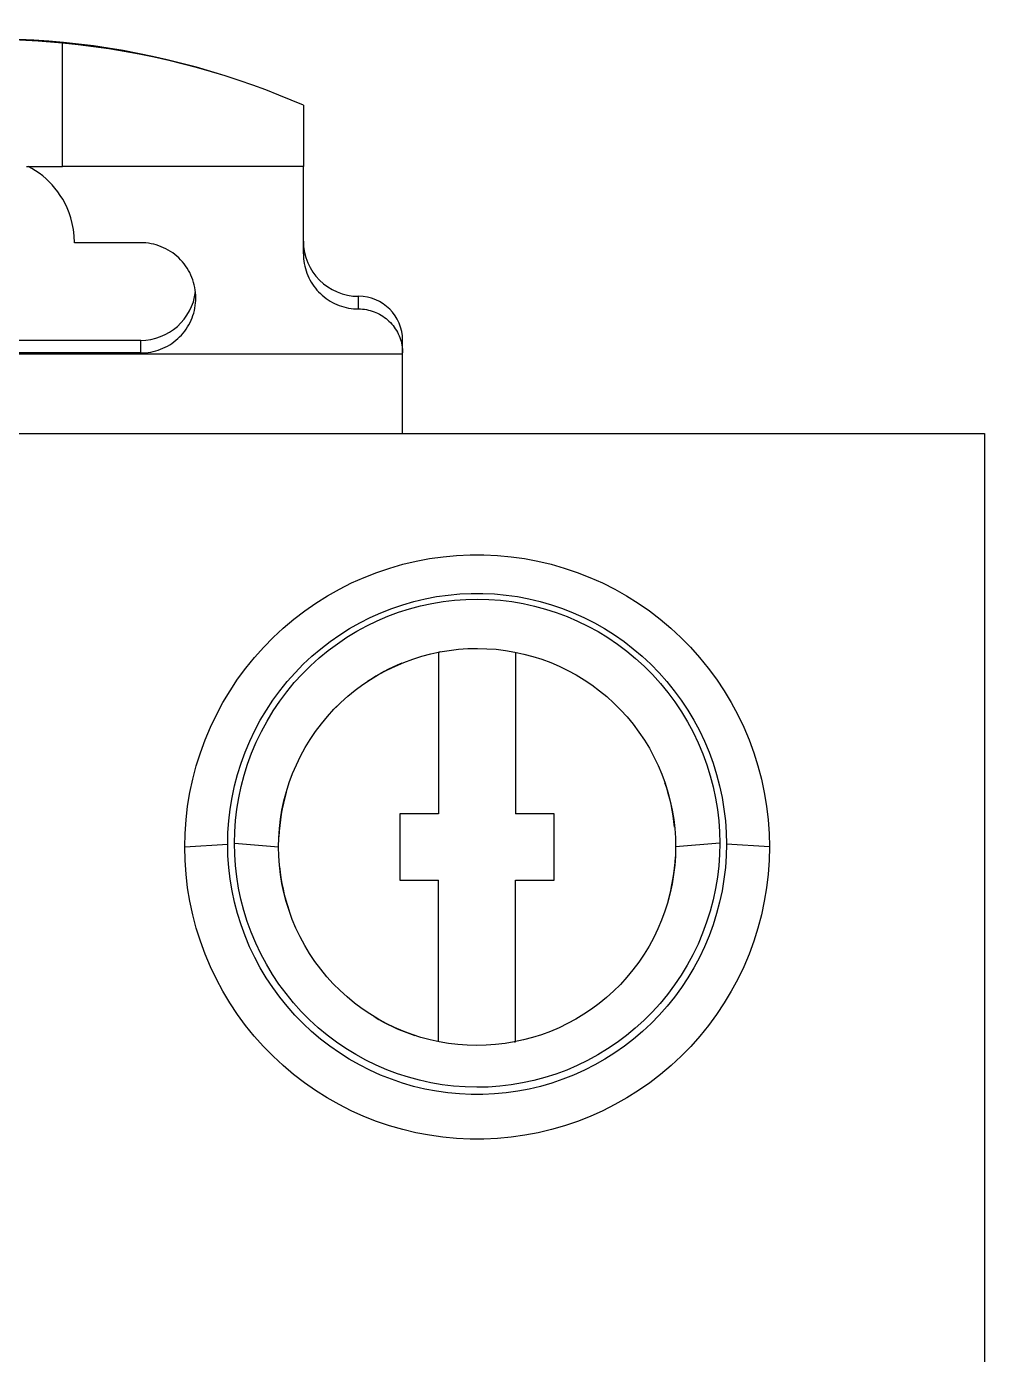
# Model space of a CAD drawing. Header units: millimetres. Extents: x 2268 to 4339, y 1619 to 2163.
# Drawn here: x 4011.83 to 4028.47, y 1850.51 to 1873.58 of the extents above; entities that cross this region are included whole.
import ezdxf

# ---------------------------------------------------------------- set-up
doc = ezdxf.new("R2010")
doc.units = ezdxf.units.MM

msp = doc.modelspace()

# ---------------------------------------------------------------- linework, layer by layer
for p, q in [((4012.032, 1873.324), (4011.606, 1873.344)), ((4012.458, 1873.29), (4012.032, 1873.324)), ((4012.458, 1873.286), (4012.458, 1873.291)), ((4012.727, 1873.258), (4012.458, 1873.286)), ((4012.458, 1871.147), (4012.458, 1873.286)), ((4012.995, 1873.225), (4012.727, 1873.258)), ((4013.262, 1873.187), (4012.995, 1873.225)), ((4013.525, 1873.144), (4013.262, 1873.187)), ((4013.787, 1873.096), (4013.525, 1873.144)), ((4014.046, 1873.043), (4013.787, 1873.096)), ((4014.301, 1872.986), (4014.046, 1873.043)), ((4014.552, 1872.925), (4014.301, 1872.986)), ((4014.799, 1872.86), (4014.552, 1872.925)), ((4015.041, 1872.791), (4014.799, 1872.86)), ((4015.278, 1872.719), (4015.041, 1872.791)), ((4015.521, 1872.64), (4015.278, 1872.719)), ((4015.758, 1872.558), (4015.521, 1872.64)), ((4015.988, 1872.474), (4015.758, 1872.558)), ((4016.212, 1872.387), (4015.988, 1872.474)), ((4016.429, 1872.298), (4016.212, 1872.387)), ((4016.638, 1872.208), (4016.429, 1872.298)), ((4016.638, 1872.208), (4016.638, 1871.147)), ((4011.831, 1871.147), (4012.458, 1871.147)), ((4011.925, 1871.11), (4011.858, 1871.147)), ((4011.989, 1871.071), (4011.925, 1871.11)), ((4012.052, 1871.027), (4011.989, 1871.071)), ((4012.112, 1870.981), (4012.052, 1871.027)), ((4012.708, 1871.147), (4012.458, 1871.147)), ((4012.955, 1871.147), (4012.708, 1871.147)), ((4013.198, 1871.147), (4012.955, 1871.147)), ((4013.437, 1871.147), (4013.198, 1871.147)), ((4013.673, 1871.147), (4013.437, 1871.147)), ((4013.906, 1871.147), (4013.673, 1871.147)), ((4014.135, 1871.147), (4013.906, 1871.147)), ((4014.361, 1871.147), (4014.135, 1871.147)), ((4014.584, 1871.147), (4014.361, 1871.147)), ((4014.804, 1871.147), (4014.584, 1871.147)), ((4015.021, 1871.147), (4014.804, 1871.147)), ((4015.235, 1871.147), (4015.021, 1871.147)), ((4015.446, 1871.147), (4015.235, 1871.147)), ((4015.653, 1871.147), (4015.446, 1871.147)), ((4015.857, 1871.147), (4015.653, 1871.147)), ((4016.058, 1871.147), (4015.857, 1871.147)), ((4016.255, 1871.147), (4016.058, 1871.147)), ((4016.449, 1871.147), (4016.255, 1871.147)), ((4016.638, 1871.147), (4016.449, 1871.147)), ((4016.638, 1869.63), (4016.638, 1871.147)), ((4012.169, 1870.932), (4012.112, 1870.981)), ((4012.224, 1870.88), (4012.169, 1870.932)), ((4012.276, 1870.826), (4012.224, 1870.88)), ((4012.325, 1870.769), (4012.276, 1870.826)), ((4012.372, 1870.708), (4012.325, 1870.769)), ((4012.417, 1870.644), (4012.372, 1870.708)), ((4012.459, 1870.576), (4012.417, 1870.644)), ((4012.499, 1870.504), (4012.459, 1870.576)), ((4012.536, 1870.426), (4012.499, 1870.504)), ((4012.57, 1870.343), (4012.536, 1870.426)), ((4012.6, 1870.254), (4012.57, 1870.343)), ((4012.626, 1870.157), (4012.6, 1870.254)), ((4012.646, 1870.053), (4012.626, 1870.157)), ((4012.659, 1869.941), (4012.646, 1870.053)), ((4012.664, 1869.822), (4012.659, 1869.941)), ((4013.813, 1869.822), (4012.664, 1869.822)), ((4013.859, 1869.821), (4013.813, 1869.822)), ((4013.904, 1869.817), (4013.859, 1869.821)), ((4013.949, 1869.812), (4013.904, 1869.817)), ((4013.994, 1869.804), (4013.949, 1869.812)), ((4014.039, 1869.795), (4013.994, 1869.804)), ((4014.083, 1869.783), (4014.039, 1869.795)), ((4014.126, 1869.769), (4014.083, 1869.783)), ((4014.169, 1869.753), (4014.126, 1869.769)), ((4014.211, 1869.735), (4014.169, 1869.753)), ((4014.252, 1869.715), (4014.211, 1869.735)), ((4014.292, 1869.693), (4014.252, 1869.715)), ((4014.331, 1869.669), (4014.292, 1869.693)), ((4014.369, 1869.644), (4014.331, 1869.669)), ((4014.405, 1869.616), (4014.369, 1869.644)), ((4016.638, 1869.63), (4016.639, 1869.587)), ((4014.44, 1869.587), (4014.405, 1869.616)), ((4014.474, 1869.557), (4014.44, 1869.587)), ((4014.506, 1869.524), (4014.474, 1869.557)), ((4014.537, 1869.491), (4014.506, 1869.524)), ((4014.566, 1869.455), (4014.537, 1869.491)), ((4014.593, 1869.419), (4014.566, 1869.455)), ((4014.619, 1869.381), (4014.593, 1869.419)), ((4016.639, 1869.587), (4016.642, 1869.544)), ((4016.642, 1869.544), (4016.647, 1869.501)), ((4016.647, 1869.501), (4016.654, 1869.459)), ((4016.654, 1869.459), (4016.662, 1869.417)), ((4016.662, 1869.417), (4016.673, 1869.375)), ((4014.643, 1869.342), (4014.619, 1869.381)), ((4014.664, 1869.302), (4014.643, 1869.342)), ((4014.684, 1869.261), (4014.664, 1869.302)), ((4014.702, 1869.219), (4014.684, 1869.261)), ((4014.718, 1869.177), (4014.702, 1869.219)), ((4014.732, 1869.133), (4014.718, 1869.177)), ((4016.673, 1869.375), (4016.685, 1869.334)), ((4016.685, 1869.334), (4016.699, 1869.293)), ((4016.699, 1869.293), (4016.715, 1869.253)), ((4016.715, 1869.253), (4016.733, 1869.214)), ((4016.733, 1869.214), (4016.753, 1869.176)), ((4016.753, 1869.176), (4016.774, 1869.138)), ((4014.744, 1869.089), (4014.732, 1869.133)), ((4014.753, 1869.044), (4014.744, 1869.089)), ((4014.761, 1868.999), (4014.753, 1869.044)), ((4014.766, 1868.954), (4014.761, 1868.999)), ((4014.77, 1868.908), (4014.766, 1868.954)), ((4016.774, 1869.138), (4016.797, 1869.102)), ((4016.797, 1869.102), (4016.821, 1869.067)), ((4016.821, 1869.067), (4016.847, 1869.032)), ((4016.847, 1869.032), (4016.875, 1868.999)), ((4016.875, 1868.999), (4016.904, 1868.968)), ((4016.904, 1868.968), (4016.934, 1868.937)), ((4016.934, 1868.937), (4016.966, 1868.908)), ((4014.754, 1868.687), (4014.762, 1868.731)), ((4014.762, 1868.731), (4014.767, 1868.775)), ((4014.767, 1868.775), (4014.77, 1868.819)), ((4014.771, 1868.863), (4014.77, 1868.908)), ((4014.77, 1868.819), (4014.771, 1868.863)), ((4016.966, 1868.908), (4016.999, 1868.881)), ((4016.999, 1868.881), (4017.033, 1868.855)), ((4017.033, 1868.855), (4017.068, 1868.83)), ((4017.068, 1868.83), (4017.105, 1868.807)), ((4017.105, 1868.807), (4017.142, 1868.786)), ((4017.142, 1868.786), (4017.18, 1868.766)), ((4017.18, 1868.766), (4017.219, 1868.749)), ((4017.219, 1868.749), (4017.259, 1868.733)), ((4017.259, 1868.733), (4017.3, 1868.718)), ((4017.3, 1868.718), (4017.341, 1868.706)), ((4017.341, 1868.706), (4017.383, 1868.696)), ((4017.383, 1868.696), (4017.425, 1868.687)), ((4017.596, 1868.672), (4017.596, 1868.891)), ((4014.67, 1868.437), (4014.689, 1868.476)), ((4014.689, 1868.476), (4014.706, 1868.517)), ((4014.706, 1868.517), (4014.721, 1868.559)), ((4014.721, 1868.559), (4014.734, 1868.601)), ((4014.734, 1868.601), (4014.745, 1868.644)), ((4014.745, 1868.644), (4014.754, 1868.687)), ((4017.425, 1868.687), (4017.467, 1868.68)), ((4017.467, 1868.68), (4017.51, 1868.675)), ((4017.51, 1868.675), (4017.553, 1868.673)), ((4017.553, 1868.673), (4017.596, 1868.672)), ((4017.596, 1868.672), (4017.63, 1868.671)), ((4017.63, 1868.671), (4017.665, 1868.669)), ((4017.665, 1868.669), (4017.699, 1868.665)), ((4017.699, 1868.665), (4017.733, 1868.659)), ((4017.733, 1868.659), (4017.767, 1868.652)), ((4017.767, 1868.652), (4017.8, 1868.644)), ((4017.8, 1868.644), (4017.833, 1868.634)), ((4017.833, 1868.634), (4017.865, 1868.623)), ((4017.865, 1868.623), (4017.897, 1868.61)), ((4017.897, 1868.61), (4017.928, 1868.596)), ((4017.928, 1868.596), (4017.959, 1868.58)), ((4017.959, 1868.58), (4017.989, 1868.563)), ((4017.989, 1868.563), (4018.018, 1868.545)), ((4018.018, 1868.545), (4018.046, 1868.525)), ((4018.046, 1868.525), (4018.074, 1868.505)), ((4018.074, 1868.505), (4018.1, 1868.483)), ((4018.1, 1868.483), (4018.125, 1868.459)), ((4014.521, 1868.218), (4014.55, 1868.252)), ((4014.55, 1868.252), (4014.577, 1868.286)), ((4014.577, 1868.286), (4014.603, 1868.322)), ((4014.603, 1868.322), (4014.627, 1868.359)), ((4014.627, 1868.359), (4014.65, 1868.398)), ((4014.65, 1868.398), (4014.67, 1868.437)), ((4018.125, 1868.459), (4018.15, 1868.435)), ((4018.15, 1868.435), (4018.173, 1868.41)), ((4018.173, 1868.41), (4018.195, 1868.383)), ((4018.195, 1868.383), (4018.216, 1868.356)), ((4018.216, 1868.356), (4018.235, 1868.328)), ((4018.235, 1868.328), (4018.254, 1868.299)), ((4018.254, 1868.299), (4018.271, 1868.269)), ((4018.271, 1868.269), (4018.286, 1868.238)), ((4018.286, 1868.238), (4018.301, 1868.207)), ((4008.546, 1868.127), (4013.813, 1868.127)), ((4013.813, 1867.907), (4013.813, 1868.127)), ((4014.2, 1867.988), (4014.24, 1868.007)), ((4014.24, 1868.007), (4014.279, 1868.027)), ((4014.279, 1868.027), (4014.317, 1868.05)), ((4014.317, 1868.05), (4014.354, 1868.074)), ((4014.354, 1868.074), (4014.39, 1868.1)), ((4014.39, 1868.1), (4014.425, 1868.127)), ((4014.425, 1868.127), (4014.458, 1868.156)), ((4014.458, 1868.156), (4014.49, 1868.186)), ((4014.49, 1868.186), (4014.521, 1868.218)), ((4018.301, 1868.207), (4018.313, 1868.175)), ((4018.313, 1868.175), (4018.325, 1868.143)), ((4018.325, 1868.143), (4018.335, 1868.11)), ((4018.335, 1868.11), (4018.343, 1868.077)), ((4018.343, 1868.077), (4018.35, 1868.043)), ((4018.35, 1868.043), (4018.355, 1868.009)), ((4018.355, 1868.009), (4018.359, 1867.975)), ((4018.362, 1867.907), (4018.362, 1868.127)), ((4003.997, 1867.891), (4018.362, 1867.891)), ((4013.813, 1867.907), (4008.546, 1867.907)), ((4013.813, 1867.907), (4013.857, 1867.908)), ((4013.857, 1867.908), (4013.901, 1867.911)), ((4013.901, 1867.911), (4013.945, 1867.916)), ((4013.945, 1867.916), (4013.989, 1867.923)), ((4013.989, 1867.923), (4014.032, 1867.932)), ((4014.032, 1867.932), (4014.075, 1867.943)), ((4014.075, 1867.943), (4014.117, 1867.956)), ((4014.117, 1867.956), (4014.159, 1867.971)), ((4014.159, 1867.971), (4014.2, 1867.988)), ((4018.359, 1867.975), (4018.361, 1867.941)), ((4018.361, 1867.941), (4018.362, 1867.907)), ((4018.362, 1867.891), (4018.362, 1867.907)), ((4018.362, 1866.511), (4018.362, 1867.891)), ((3959.798, 1866.511), (4028.466, 1866.511)), ((4028.466, 1866.511), (4028.466, 1848.41)), ((4018.598, 1864.292), (4018.83, 1864.336)), ((4018.83, 1864.336), (4019.065, 1864.369)), ((4019.065, 1864.369), (4019.3, 1864.391)), ((4019.3, 1864.391), (4019.537, 1864.402)), ((4019.537, 1864.402), (4019.773, 1864.402)), ((4019.773, 1864.402), (4020.01, 1864.391)), ((4020.01, 1864.391), (4020.245, 1864.369)), ((4020.245, 1864.369), (4020.48, 1864.336)), ((4020.48, 1864.336), (4020.712, 1864.292)), ((4017.694, 1864.01), (4017.915, 1864.096)), ((4017.915, 1864.096), (4018.139, 1864.172)), ((4018.139, 1864.172), (4018.367, 1864.238)), ((4018.367, 1864.238), (4018.598, 1864.292)), ((4020.712, 1864.292), (4020.943, 1864.238)), ((4020.943, 1864.238), (4021.17, 1864.172)), ((4021.17, 1864.172), (4021.395, 1864.096)), ((4021.395, 1864.096), (4021.616, 1864.01)), ((4017.265, 1863.806), (4017.477, 1863.913)), ((4017.477, 1863.913), (4017.694, 1864.01)), ((4021.616, 1864.01), (4021.833, 1863.913)), ((4021.833, 1863.913), (4022.045, 1863.806)), ((4016.857, 1863.563), (4017.058, 1863.689)), ((4017.058, 1863.689), (4017.265, 1863.806)), ((4018.558, 1863.59), (4018.754, 1863.637)), ((4018.754, 1863.637), (4018.952, 1863.675)), ((4018.952, 1863.675), (4019.152, 1863.703)), ((4019.152, 1863.703), (4019.353, 1863.722)), ((4019.263, 1863.613), (4019.462, 1863.627)), ((4019.353, 1863.722), (4019.554, 1863.732)), ((4019.462, 1863.627), (4019.662, 1863.631)), ((4019.554, 1863.732), (4019.756, 1863.732)), ((4019.662, 1863.631), (4019.862, 1863.626)), ((4019.756, 1863.732), (4019.957, 1863.722)), ((4019.862, 1863.626), (4020.061, 1863.612)), ((4019.957, 1863.722), (4020.158, 1863.703)), ((4020.158, 1863.703), (4020.358, 1863.675)), ((4020.358, 1863.675), (4020.556, 1863.637)), ((4020.556, 1863.637), (4020.752, 1863.591)), ((4022.045, 1863.806), (4022.252, 1863.689)), ((4022.252, 1863.689), (4022.453, 1863.563)), ((4016.472, 1863.282), (4016.661, 1863.427)), ((4016.661, 1863.427), (4016.857, 1863.563)), ((4017.799, 1863.312), (4017.984, 1863.395)), ((4017.984, 1863.395), (4018.172, 1863.469)), ((4018.103, 1863.334), (4018.29, 1863.403)), ((4018.172, 1863.469), (4018.363, 1863.534)), ((4018.29, 1863.403), (4018.48, 1863.463)), ((4018.363, 1863.534), (4018.558, 1863.59)), ((4018.48, 1863.463), (4018.672, 1863.515)), ((4018.672, 1863.515), (4018.867, 1863.557)), ((4018.867, 1863.557), (4019.064, 1863.59)), ((4019.064, 1863.59), (4019.263, 1863.613)), ((4020.061, 1863.612), (4020.259, 1863.588)), ((4020.259, 1863.588), (4020.455, 1863.554)), ((4020.455, 1863.554), (4020.65, 1863.512)), ((4020.65, 1863.512), (4020.842, 1863.46)), ((4020.752, 1863.591), (4020.947, 1863.534)), ((4020.842, 1863.46), (4021.031, 1863.399)), ((4020.947, 1863.534), (4021.138, 1863.469)), ((4021.031, 1863.399), (4021.218, 1863.329)), ((4021.138, 1863.469), (4021.326, 1863.395)), ((4021.326, 1863.395), (4021.511, 1863.312)), ((4022.453, 1863.563), (4022.648, 1863.427)), ((4022.648, 1863.427), (4022.837, 1863.282)), ((4016.29, 1863.128), (4016.472, 1863.282)), ((4017.441, 1863.12), (4017.618, 1863.22)), ((4017.566, 1863.074), (4017.741, 1863.169)), ((4017.618, 1863.22), (4017.799, 1863.312)), ((4017.741, 1863.169), (4017.92, 1863.256)), ((4017.92, 1863.256), (4018.103, 1863.334)), ((4021.218, 1863.329), (4021.401, 1863.251)), ((4021.401, 1863.251), (4021.58, 1863.164)), ((4021.511, 1863.312), (4021.692, 1863.221)), ((4021.58, 1863.164), (4021.755, 1863.068)), ((4021.692, 1863.221), (4021.869, 1863.12)), ((4022.837, 1863.282), (4023.02, 1863.128)), ((4015.949, 1862.796), (4016.116, 1862.966)), ((4016.116, 1862.966), (4016.29, 1863.128)), ((4017.103, 1862.895), (4017.27, 1863.012)), ((4017.229, 1862.858), (4017.395, 1862.97)), ((4017.27, 1863.012), (4017.441, 1863.12)), ((4017.395, 1862.97), (4017.566, 1863.074)), ((4021.755, 1863.068), (4021.926, 1862.963)), ((4021.869, 1863.12), (4022.04, 1863.012)), ((4021.926, 1862.963), (4022.092, 1862.851)), ((4022.04, 1863.012), (4022.207, 1862.896)), ((4023.02, 1863.128), (4023.194, 1862.966)), ((4023.194, 1862.966), (4023.361, 1862.796)), ((4015.79, 1862.618), (4015.949, 1862.796)), ((4016.786, 1862.639), (4016.942, 1862.771)), ((4016.912, 1862.61), (4017.068, 1862.738)), ((4016.942, 1862.771), (4017.103, 1862.895)), ((4017.068, 1862.738), (4017.229, 1862.858)), ((4018.851, 1862.681), (4019.011, 1862.715)), ((4018.985, 1862.71), (4018.985, 1859.903)), ((4019.011, 1862.715), (4019.172, 1862.742)), ((4019.172, 1862.742), (4019.334, 1862.761)), ((4019.334, 1862.761), (4019.497, 1862.772)), ((4019.497, 1862.772), (4019.661, 1862.776)), ((4019.661, 1862.776), (4019.824, 1862.771)), ((4019.824, 1862.771), (4019.987, 1862.76)), ((4019.987, 1862.76), (4020.149, 1862.74)), ((4020.149, 1862.74), (4020.31, 1862.713)), ((4020.31, 1862.713), (4020.469, 1862.678)), ((4020.325, 1862.71), (4020.325, 1859.903)), ((4022.092, 1862.851), (4022.253, 1862.73)), ((4022.207, 1862.896), (4022.368, 1862.771)), ((4022.253, 1862.73), (4022.409, 1862.601)), ((4022.368, 1862.771), (4022.524, 1862.639)), ((4023.361, 1862.796), (4023.52, 1862.618)), ((4015.639, 1862.432), (4015.79, 1862.618)), ((4016.494, 1862.354), (4016.637, 1862.5)), ((4016.618, 1862.331), (4016.762, 1862.475)), ((4016.637, 1862.5), (4016.786, 1862.639)), ((4016.762, 1862.475), (4016.912, 1862.61)), ((4018.089, 1862.399), (4018.236, 1862.47)), ((4018.236, 1862.47), (4018.385, 1862.533)), ((4018.385, 1862.533), (4018.538, 1862.59)), ((4018.538, 1862.59), (4018.694, 1862.639)), ((4018.694, 1862.639), (4018.851, 1862.681)), ((4020.469, 1862.678), (4020.626, 1862.636)), ((4020.626, 1862.636), (4020.781, 1862.587)), ((4020.781, 1862.587), (4020.934, 1862.53)), ((4020.934, 1862.53), (4021.083, 1862.466)), ((4022.409, 1862.601), (4022.558, 1862.465)), ((4022.524, 1862.639), (4022.673, 1862.5)), ((4022.673, 1862.5), (4022.816, 1862.354)), ((4023.52, 1862.618), (4023.671, 1862.432)), ((4015.365, 1862.04), (4015.497, 1862.239)), ((4015.497, 1862.239), (4015.639, 1862.432)), ((4016.358, 1862.201), (4016.494, 1862.354)), ((4016.481, 1862.181), (4016.618, 1862.331)), ((4017.67, 1862.147), (4017.806, 1862.238)), ((4017.806, 1862.238), (4017.945, 1862.322)), ((4017.945, 1862.322), (4018.089, 1862.399)), ((4021.083, 1862.466), (4021.23, 1862.395)), ((4021.23, 1862.395), (4021.373, 1862.317)), ((4021.373, 1862.317), (4021.513, 1862.232)), ((4022.558, 1862.465), (4022.702, 1862.321)), ((4022.702, 1862.321), (4022.839, 1862.169)), ((4022.816, 1862.354), (4022.952, 1862.201)), ((4023.671, 1862.432), (4023.813, 1862.24)), ((4023.813, 1862.24), (4023.945, 1862.041)), ((4015.242, 1861.835), (4015.365, 1862.04)), ((4016.109, 1861.876), (4016.23, 1862.042)), ((4016.228, 1861.86), (4016.351, 1862.024)), ((4016.23, 1862.042), (4016.358, 1862.201)), ((4016.351, 1862.024), (4016.481, 1862.181)), ((4017.411, 1861.945), (4017.538, 1862.049)), ((4017.538, 1862.049), (4017.67, 1862.147)), ((4021.513, 1862.232), (4021.649, 1862.141)), ((4021.649, 1862.141), (4021.781, 1862.042)), ((4021.781, 1862.042), (4021.908, 1861.938)), ((4022.839, 1862.169), (4022.969, 1862.011)), ((4022.952, 1862.201), (4023.08, 1862.042)), ((4022.969, 1862.011), (4023.091, 1861.846)), ((4023.08, 1862.042), (4023.201, 1861.877)), ((4023.945, 1862.041), (4024.068, 1861.836)), ((4015.129, 1861.625), (4015.242, 1861.835)), ((4015.996, 1861.706), (4016.109, 1861.876)), ((4016.113, 1861.69), (4016.228, 1861.86)), ((4017.17, 1861.718), (4017.288, 1861.835)), ((4017.288, 1861.835), (4017.411, 1861.945)), ((4021.908, 1861.938), (4022.031, 1861.827)), ((4022.031, 1861.827), (4022.148, 1861.709)), ((4023.091, 1861.846), (4023.205, 1861.676)), ((4023.201, 1861.877), (4023.314, 1861.706)), ((4024.068, 1861.836), (4024.181, 1861.625)), ((4015.025, 1861.409), (4015.129, 1861.625)), ((4015.891, 1861.529), (4015.996, 1861.706)), ((4016.007, 1861.514), (4016.113, 1861.69)), ((4016.952, 1861.468), (4017.058, 1861.596)), ((4017.058, 1861.596), (4017.17, 1861.718)), ((4022.148, 1861.709), (4022.26, 1861.586)), ((4022.26, 1861.586), (4022.366, 1861.458)), ((4023.205, 1861.676), (4023.311, 1861.5)), ((4023.314, 1861.706), (4023.419, 1861.53)), ((4024.181, 1861.625), (4024.285, 1861.409)), ((4014.933, 1861.188), (4015.025, 1861.409)), ((4015.706, 1861.163), (4015.794, 1861.349)), ((4015.794, 1861.349), (4015.891, 1861.529)), ((4015.82, 1861.148), (4015.909, 1861.333)), ((4015.909, 1861.333), (4016.007, 1861.514)), ((4016.757, 1861.196), (4016.851, 1861.334)), ((4016.851, 1861.334), (4016.952, 1861.468)), ((4022.366, 1861.458), (4022.466, 1861.324)), ((4022.466, 1861.324), (4022.56, 1861.185)), ((4023.311, 1861.5), (4023.409, 1861.319)), ((4023.409, 1861.319), (4023.497, 1861.134)), ((4023.419, 1861.53), (4023.516, 1861.349)), ((4023.516, 1861.349), (4023.604, 1861.164)), ((4024.285, 1861.409), (4024.378, 1861.189)), ((4014.85, 1860.964), (4014.933, 1861.188)), ((4015.626, 1860.974), (4015.706, 1861.163)), ((4015.74, 1860.959), (4015.82, 1861.148)), ((4016.67, 1861.053), (4016.757, 1861.196)), ((4022.56, 1861.185), (4022.647, 1861.042)), ((4023.497, 1861.134), (4023.576, 1860.946)), ((4023.604, 1861.164), (4023.684, 1860.975)), ((4024.378, 1861.189), (4024.46, 1860.964)), ((4014.778, 1860.736), (4014.85, 1860.964)), ((4015.556, 1860.782), (4015.626, 1860.974)), ((4015.669, 1860.767), (4015.74, 1860.959)), ((4016.517, 1860.756), (4016.59, 1860.906)), ((4016.59, 1860.906), (4016.67, 1861.053)), ((4022.647, 1861.042), (4022.726, 1860.894)), ((4022.726, 1860.894), (4022.798, 1860.744)), ((4023.576, 1860.946), (4023.645, 1860.755)), ((4023.684, 1860.975), (4023.754, 1860.782)), ((4024.46, 1860.964), (4024.532, 1860.736)), ((4014.718, 1860.504), (4014.778, 1860.736)), ((4015.495, 1860.586), (4015.556, 1860.782)), ((4015.608, 1860.573), (4015.669, 1860.767)), ((4016.452, 1860.602), (4016.517, 1860.756)), ((4022.798, 1860.744), (4022.863, 1860.591)), ((4023.645, 1860.755), (4023.705, 1860.563)), ((4023.754, 1860.782), (4023.815, 1860.586)), ((4024.532, 1860.736), (4024.593, 1860.504)), ((4014.668, 1860.271), (4014.718, 1860.504)), ((4015.443, 1860.387), (4015.495, 1860.586)), ((4015.557, 1860.378), (4015.608, 1860.573)), ((4016.344, 1860.288), (4016.394, 1860.446)), ((4016.394, 1860.446), (4016.452, 1860.602)), ((4022.863, 1860.591), (4022.92, 1860.436)), ((4022.92, 1860.436), (4022.969, 1860.28)), ((4023.705, 1860.563), (4023.756, 1860.369)), ((4023.815, 1860.586), (4023.867, 1860.387)), ((4024.593, 1860.504), (4024.643, 1860.271)), ((4014.629, 1860.035), (4014.668, 1860.271)), ((4015.367, 1859.985), (4015.4, 1860.186)), ((4015.4, 1860.186), (4015.443, 1860.387)), ((4015.482, 1859.984), (4015.515, 1860.181)), ((4015.515, 1860.181), (4015.557, 1860.378)), ((4016.302, 1860.129), (4016.344, 1860.288)), ((4022.969, 1860.28), (4023.01, 1860.122)), ((4023.756, 1860.369), (4023.797, 1860.175)), ((4023.797, 1860.175), (4023.828, 1859.98)), ((4023.867, 1860.387), (4023.91, 1860.187)), ((4023.91, 1860.187), (4023.943, 1859.985)), ((4024.643, 1860.271), (4024.681, 1860.035)), ((4014.601, 1859.799), (4014.629, 1860.035)), ((4015.343, 1859.782), (4015.367, 1859.985)), ((4015.459, 1859.786), (4015.482, 1859.984)), ((4016.241, 1859.809), (4016.267, 1859.969)), ((4016.267, 1859.969), (4016.302, 1860.129)), ((4023.01, 1860.122), (4023.044, 1859.964)), ((4023.044, 1859.964), (4023.07, 1859.805)), ((4023.828, 1859.98), (4023.851, 1859.784)), ((4023.943, 1859.985), (4023.967, 1859.782)), ((4024.681, 1860.035), (4024.709, 1859.799)), ((4014.584, 1859.563), (4014.601, 1859.799)), ((4015.329, 1859.579), (4015.343, 1859.782)), ((4015.446, 1859.589), (4015.459, 1859.786)), ((4016.222, 1859.648), (4016.241, 1859.809)), ((4018.314, 1859.903), (4018.314, 1858.753)), ((4018.985, 1859.903), (4018.314, 1859.903)), ((4020.996, 1859.903), (4020.325, 1859.903)), ((4020.996, 1858.753), (4020.996, 1859.903)), ((4023.07, 1859.805), (4023.088, 1859.646)), ((4023.851, 1859.784), (4023.864, 1859.588)), ((4023.967, 1859.782), (4023.981, 1859.579)), ((4024.709, 1859.799), (4024.726, 1859.563)), ((4014.579, 1859.328), (4014.584, 1859.563)), ((4015.325, 1859.378), (4015.329, 1859.579)), ((4015.441, 1859.393), (4015.446, 1859.589)), ((4016.207, 1859.328), (4016.211, 1859.488)), ((4016.211, 1859.488), (4016.222, 1859.648)), ((4023.088, 1859.646), (4023.099, 1859.487)), ((4023.099, 1859.487), (4023.103, 1859.328)), ((4023.864, 1859.588), (4023.869, 1859.393)), ((4023.981, 1859.579), (4023.986, 1859.378)), ((4024.726, 1859.563), (4024.731, 1859.328)), ((4014.579, 1859.328), (4015.325, 1859.378)), ((4014.585, 1859.092), (4014.579, 1859.328)), ((4015.329, 1859.175), (4015.325, 1859.378)), ((4015.446, 1859.198), (4015.441, 1859.393)), ((4015.441, 1859.393), (4016.207, 1859.328)), ((4016.211, 1859.169), (4016.207, 1859.328)), ((4023.103, 1859.328), (4023.099, 1859.169)), ((4023.869, 1859.393), (4023.103, 1859.328)), ((4023.869, 1859.393), (4023.864, 1859.197)), ((4023.986, 1859.378), (4023.981, 1859.175)), ((4024.731, 1859.328), (4023.986, 1859.378)), ((4024.731, 1859.328), (4024.726, 1859.092)), ((4014.601, 1858.855), (4014.585, 1859.092)), ((4015.343, 1858.972), (4015.329, 1859.175)), ((4015.459, 1859.003), (4015.446, 1859.198)), ((4016.222, 1859.011), (4016.211, 1859.169)), ((4016.24, 1858.852), (4016.222, 1859.011)), ((4023.088, 1859.009), (4023.069, 1858.849)), ((4023.099, 1859.169), (4023.088, 1859.009)), ((4023.864, 1859.197), (4023.851, 1859)), ((4023.981, 1859.175), (4023.967, 1858.972)), ((4024.726, 1859.092), (4024.709, 1858.855)), ((4014.629, 1858.619), (4014.601, 1858.855)), ((4015.367, 1858.77), (4015.343, 1858.972)), ((4015.481, 1858.808), (4015.459, 1859.003)), ((4015.513, 1858.613), (4015.481, 1858.808)), ((4016.266, 1858.694), (4016.24, 1858.852)), ((4023.069, 1858.849), (4023.043, 1858.689)), ((4023.828, 1858.803), (4023.796, 1858.607)), ((4023.851, 1859), (4023.828, 1858.803)), ((4023.967, 1858.972), (4023.943, 1858.769)), ((4024.709, 1858.855), (4024.681, 1858.619)), ((4014.668, 1858.384), (4014.629, 1858.619)), ((4015.4, 1858.568), (4015.367, 1858.77)), ((4015.443, 1858.368), (4015.4, 1858.568)), ((4015.554, 1858.42), (4015.513, 1858.613)), ((4016.299, 1858.536), (4016.266, 1858.694)), ((4018.314, 1858.753), (4018.985, 1858.753)), ((4018.985, 1855.946), (4018.985, 1858.753)), ((4020.325, 1855.946), (4020.325, 1858.753)), ((4020.325, 1858.753), (4020.996, 1858.753)), ((4023.043, 1858.689), (4023.009, 1858.529)), ((4023.796, 1858.607), (4023.754, 1858.411)), ((4023.91, 1858.568), (4023.867, 1858.368)), ((4023.943, 1858.769), (4023.91, 1858.568)), ((4024.681, 1858.619), (4024.642, 1858.384)), ((4014.718, 1858.151), (4014.668, 1858.384)), ((4015.495, 1858.17), (4015.443, 1858.368)), ((4015.604, 1858.227), (4015.554, 1858.42)), ((4016.34, 1858.38), (4016.299, 1858.536)), ((4016.389, 1858.224), (4016.34, 1858.38)), ((4022.967, 1858.37), (4022.917, 1858.213)), ((4023.009, 1858.529), (4022.967, 1858.37)), ((4023.754, 1858.411), (4023.703, 1858.215)), ((4023.867, 1858.368), (4023.815, 1858.17)), ((4024.642, 1858.384), (4024.592, 1858.15)), ((4014.778, 1857.92), (4014.718, 1858.151)), ((4015.556, 1857.975), (4015.495, 1858.17)), ((4015.663, 1858.035), (4015.604, 1858.227)), ((4016.446, 1858.069), (4016.389, 1858.224)), ((4022.917, 1858.213), (4022.86, 1858.057)), ((4023.703, 1858.215), (4023.642, 1858.022)), ((4023.815, 1858.17), (4023.754, 1857.974)), ((4024.592, 1858.15), (4024.532, 1857.919)), ((4014.85, 1857.692), (4014.778, 1857.92)), ((4015.626, 1857.783), (4015.556, 1857.975)), ((4015.732, 1857.845), (4015.663, 1858.035)), ((4016.51, 1857.916), (4016.446, 1858.069)), ((4016.582, 1857.766), (4016.51, 1857.916)), ((4022.795, 1857.904), (4022.722, 1857.753)), ((4022.86, 1858.057), (4022.795, 1857.904)), ((4023.642, 1858.022), (4023.572, 1857.83)), ((4023.754, 1857.974), (4023.684, 1857.782)), ((4024.532, 1857.919), (4024.46, 1857.692)), ((4014.932, 1857.468), (4014.85, 1857.692)), ((4015.705, 1857.594), (4015.626, 1857.783)), ((4015.811, 1857.657), (4015.732, 1857.845)), ((4015.899, 1857.472), (4015.811, 1857.657)), ((4016.661, 1857.619), (4016.582, 1857.766)), ((4022.722, 1857.753), (4022.642, 1857.607)), ((4023.493, 1857.642), (4023.404, 1857.457)), ((4023.572, 1857.83), (4023.493, 1857.642)), ((4023.684, 1857.782), (4023.605, 1857.594)), ((4024.46, 1857.692), (4024.378, 1857.467)), ((4015.025, 1857.248), (4014.932, 1857.468)), ((4015.793, 1857.41), (4015.705, 1857.594)), ((4015.889, 1857.23), (4015.793, 1857.41)), ((4015.996, 1857.291), (4015.899, 1857.472)), ((4016.747, 1857.475), (4016.661, 1857.619)), ((4016.84, 1857.337), (4016.747, 1857.475)), ((4022.555, 1857.464), (4022.462, 1857.325)), ((4022.642, 1857.607), (4022.555, 1857.464)), ((4023.404, 1857.457), (4023.306, 1857.276)), ((4023.517, 1857.409), (4023.421, 1857.229)), ((4023.605, 1857.594), (4023.517, 1857.409)), ((4024.378, 1857.467), (4024.285, 1857.247)), ((4015.128, 1857.033), (4015.025, 1857.248)), ((4015.994, 1857.054), (4015.889, 1857.23)), ((4016.101, 1857.115), (4015.996, 1857.291)), ((4016.94, 1857.203), (4016.84, 1857.337)), ((4017.046, 1857.074), (4016.94, 1857.203)), ((4022.361, 1857.192), (4022.255, 1857.064)), ((4022.462, 1857.325), (4022.361, 1857.192)), ((4023.306, 1857.276), (4023.2, 1857.101)), ((4023.421, 1857.229), (4023.316, 1857.054)), ((4024.285, 1857.247), (4024.182, 1857.032)), ((4015.241, 1856.823), (4015.128, 1857.033)), ((4016.106, 1856.884), (4015.994, 1857.054)), ((4016.215, 1856.944), (4016.101, 1857.115)), ((4016.337, 1856.78), (4016.215, 1856.944)), ((4017.158, 1856.951), (4017.046, 1857.074)), ((4017.275, 1856.833), (4017.158, 1856.951)), ((4022.143, 1856.941), (4022.026, 1856.825)), ((4022.255, 1857.064), (4022.143, 1856.941)), ((4023.2, 1857.101), (4023.085, 1856.931)), ((4023.316, 1857.054), (4023.204, 1856.884)), ((4024.182, 1857.032), (4024.069, 1856.822)), ((4015.363, 1856.618), (4015.241, 1856.823)), ((4016.227, 1856.719), (4016.106, 1856.884)), ((4016.355, 1856.561), (4016.227, 1856.719)), ((4016.466, 1856.621), (4016.337, 1856.78)), ((4017.398, 1856.722), (4017.275, 1856.833)), ((4017.525, 1856.617), (4017.398, 1856.722)), ((4021.904, 1856.714), (4021.776, 1856.61)), ((4022.026, 1856.825), (4021.904, 1856.714)), ((4022.963, 1856.767), (4022.833, 1856.609)), ((4023.083, 1856.719), (4022.955, 1856.56)), ((4023.085, 1856.931), (4022.963, 1856.767)), ((4023.204, 1856.884), (4023.083, 1856.719)), ((4024.069, 1856.822), (4023.947, 1856.618)), ((4015.495, 1856.42), (4015.363, 1856.618)), ((4016.49, 1856.408), (4016.355, 1856.561)), ((4016.603, 1856.47), (4016.466, 1856.621)), ((4017.657, 1856.519), (4017.525, 1856.617)), ((4017.792, 1856.427), (4017.657, 1856.519)), ((4021.645, 1856.512), (4021.509, 1856.421)), ((4021.776, 1856.61), (4021.645, 1856.512)), ((4022.833, 1856.609), (4022.696, 1856.458)), ((4022.955, 1856.56), (4022.82, 1856.408)), ((4023.947, 1856.618), (4023.815, 1856.419)), ((4015.636, 1856.227), (4015.495, 1856.42)), ((4016.632, 1856.262), (4016.49, 1856.408)), ((4016.746, 1856.326), (4016.603, 1856.47)), ((4016.781, 1856.123), (4016.632, 1856.262)), ((4016.896, 1856.189), (4016.746, 1856.326)), ((4017.932, 1856.342), (4017.792, 1856.427)), ((4018.076, 1856.263), (4017.932, 1856.342)), ((4018.222, 1856.192), (4018.076, 1856.263)), ((4021.226, 1856.259), (4021.079, 1856.188)), ((4021.369, 1856.336), (4021.226, 1856.259)), ((4021.509, 1856.421), (4021.369, 1856.336)), ((4022.553, 1856.315), (4022.403, 1856.179)), ((4022.678, 1856.262), (4022.529, 1856.123)), ((4022.696, 1856.458), (4022.553, 1856.315)), ((4022.82, 1856.408), (4022.678, 1856.262)), ((4023.815, 1856.419), (4023.674, 1856.227)), ((4015.786, 1856.042), (4015.636, 1856.227)), ((4015.945, 1855.864), (4015.786, 1856.042)), ((4016.936, 1855.992), (4016.781, 1856.123)), ((4017.051, 1856.06), (4016.896, 1856.189)), ((4017.212, 1855.939), (4017.051, 1856.06)), ((4018.372, 1856.128), (4018.222, 1856.192)), ((4018.525, 1856.071), (4018.372, 1856.128)), ((4018.68, 1856.021), (4018.525, 1856.071)), ((4018.838, 1855.978), (4018.68, 1856.021)), ((4020.62, 1856.018), (4020.462, 1855.976)), ((4020.776, 1856.067), (4020.62, 1856.018)), ((4020.929, 1856.124), (4020.776, 1856.067)), ((4021.079, 1856.188), (4020.929, 1856.124)), ((4022.248, 1856.051), (4022.087, 1855.931)), ((4022.403, 1856.179), (4022.248, 1856.051)), ((4022.529, 1856.123), (4022.374, 1855.991)), ((4023.524, 1856.042), (4023.365, 1855.864)), ((4023.674, 1856.227), (4023.524, 1856.042)), ((4016.111, 1855.694), (4015.945, 1855.864)), ((4017.096, 1855.867), (4016.936, 1855.992)), ((4017.263, 1855.751), (4017.096, 1855.867)), ((4017.378, 1855.826), (4017.212, 1855.939)), ((4017.549, 1855.721), (4017.378, 1855.826)), ((4018.997, 1855.943), (4018.838, 1855.978)), ((4019.159, 1855.916), (4018.997, 1855.943)), ((4019.321, 1855.896), (4019.159, 1855.916)), ((4019.485, 1855.884), (4019.321, 1855.896)), ((4019.649, 1855.88), (4019.485, 1855.884)), ((4019.813, 1855.884), (4019.649, 1855.88)), ((4019.977, 1855.895), (4019.813, 1855.884)), ((4020.14, 1855.914), (4019.977, 1855.895)), ((4020.302, 1855.941), (4020.14, 1855.914)), ((4020.462, 1855.976), (4020.302, 1855.941)), ((4021.921, 1855.819), (4021.75, 1855.715)), ((4022.087, 1855.931), (4021.921, 1855.819)), ((4022.213, 1855.867), (4022.047, 1855.751)), ((4022.374, 1855.991), (4022.213, 1855.867)), ((4023.365, 1855.864), (4023.199, 1855.694)), ((4016.286, 1855.532), (4016.111, 1855.694)), ((4017.435, 1855.642), (4017.263, 1855.751)), ((4017.611, 1855.542), (4017.435, 1855.642)), ((4017.724, 1855.625), (4017.549, 1855.721)), ((4017.904, 1855.537), (4017.724, 1855.625)), ((4021.575, 1855.619), (4021.395, 1855.532)), ((4021.75, 1855.715), (4021.575, 1855.619)), ((4021.875, 1855.642), (4021.699, 1855.542)), ((4022.047, 1855.751), (4021.875, 1855.642)), ((4023.199, 1855.694), (4023.024, 1855.531)), ((4016.467, 1855.378), (4016.286, 1855.532)), ((4016.656, 1855.233), (4016.467, 1855.378)), ((4017.792, 1855.45), (4017.611, 1855.542)), ((4017.977, 1855.367), (4017.792, 1855.45)), ((4018.087, 1855.458), (4017.904, 1855.537)), ((4018.166, 1855.292), (4017.977, 1855.367)), ((4018.274, 1855.388), (4018.087, 1855.458)), ((4018.463, 1855.327), (4018.274, 1855.388)), ((4018.656, 1855.275), (4018.463, 1855.327)), ((4020.834, 1855.323), (4020.641, 1855.271)), ((4021.025, 1855.384), (4020.834, 1855.323)), ((4021.212, 1855.454), (4021.025, 1855.384)), ((4021.332, 1855.367), (4021.144, 1855.292)), ((4021.395, 1855.532), (4021.212, 1855.454)), ((4021.518, 1855.45), (4021.332, 1855.367)), ((4021.699, 1855.542), (4021.518, 1855.45)), ((4022.842, 1855.378), (4022.654, 1855.233)), ((4023.024, 1855.531), (4022.842, 1855.378)), ((4016.851, 1855.097), (4016.656, 1855.233)), ((4017.052, 1854.97), (4016.851, 1855.097)), ((4018.358, 1855.227), (4018.166, 1855.292)), ((4018.553, 1855.17), (4018.358, 1855.227)), ((4018.75, 1855.123), (4018.553, 1855.17)), ((4018.851, 1855.232), (4018.656, 1855.275)), ((4018.949, 1855.085), (4018.75, 1855.123)), ((4019.049, 1855.198), (4018.851, 1855.232)), ((4019.247, 1855.174), (4019.049, 1855.198)), ((4019.447, 1855.159), (4019.247, 1855.174)), ((4019.648, 1855.154), (4019.447, 1855.159)), ((4019.849, 1855.158), (4019.648, 1855.154)), ((4020.049, 1855.172), (4019.849, 1855.158)), ((4020.248, 1855.196), (4020.049, 1855.172)), ((4020.446, 1855.229), (4020.248, 1855.196)), ((4020.56, 1855.123), (4020.361, 1855.085)), ((4020.641, 1855.271), (4020.446, 1855.229)), ((4020.757, 1855.17), (4020.56, 1855.123)), ((4020.952, 1855.227), (4020.757, 1855.17)), ((4021.144, 1855.292), (4020.952, 1855.227)), ((4022.459, 1855.097), (4022.257, 1854.97)), ((4022.654, 1855.233), (4022.459, 1855.097)), ((4017.259, 1854.853), (4017.052, 1854.97)), ((4019.149, 1855.057), (4018.949, 1855.085)), ((4019.351, 1855.038), (4019.149, 1855.057)), ((4019.554, 1855.028), (4019.351, 1855.038)), ((4019.756, 1855.028), (4019.554, 1855.028)), ((4019.959, 1855.038), (4019.756, 1855.028)), ((4020.16, 1855.057), (4019.959, 1855.038)), ((4020.361, 1855.085), (4020.16, 1855.057)), ((4022.257, 1854.97), (4022.05, 1854.853)), ((4017.471, 1854.746), (4017.259, 1854.853)), ((4017.688, 1854.649), (4017.471, 1854.746)), ((4017.909, 1854.562), (4017.688, 1854.649)), ((4021.621, 1854.648), (4021.4, 1854.561)), ((4021.838, 1854.746), (4021.621, 1854.648)), ((4022.05, 1854.853), (4021.838, 1854.746)), ((4018.134, 1854.485), (4017.909, 1854.562)), ((4018.363, 1854.419), (4018.134, 1854.485)), ((4018.594, 1854.364), (4018.363, 1854.419)), ((4020.947, 1854.419), (4020.716, 1854.364)), ((4021.175, 1854.485), (4020.947, 1854.419)), ((4021.4, 1854.561), (4021.175, 1854.485)), ((4018.827, 1854.32), (4018.594, 1854.364)), ((4019.062, 1854.287), (4018.827, 1854.32)), ((4019.299, 1854.265), (4019.062, 1854.287)), ((4019.536, 1854.253), (4019.299, 1854.265)), ((4019.774, 1854.253), (4019.536, 1854.253)), ((4020.011, 1854.265), (4019.774, 1854.253)), ((4020.247, 1854.287), (4020.011, 1854.265)), ((4020.482, 1854.32), (4020.247, 1854.287)), ((4020.716, 1854.364), (4020.482, 1854.32))]:
    msp.add_line(p, q)
for start, end in [(100.7439, 101.113), (112.2838, 123.4583), (134.7317, 135.3753), (5.7537, 18.8653), (164.0147, 177.0594), (344.0973, 357.1063), (185.7004, 198.7768), (238.664, 251.739), (280.8405, 281.1544)]:
    msp.add_arc((4019.655, 1859.328), 3.448, start, end)
for centre, major_axis, start_param, end_param in [((4011.179, 1860.021), (13.373, 0), 1.258926, 1.882667), ((4017.596, 1869.847), (-0.958, 0), 0, 1.570796), ((4013.813, 1869.082), (-0.958, 0), 1.570796, 3.026663), ((4017.596, 1868.127), (0.766, 0), 0, 1.570796)]:
    msp.add_ellipse(centre, major_axis=major_axis, ratio=0.997564, start_param=start_param, end_param=end_param)

doc.saveas('drawing.dxf')
